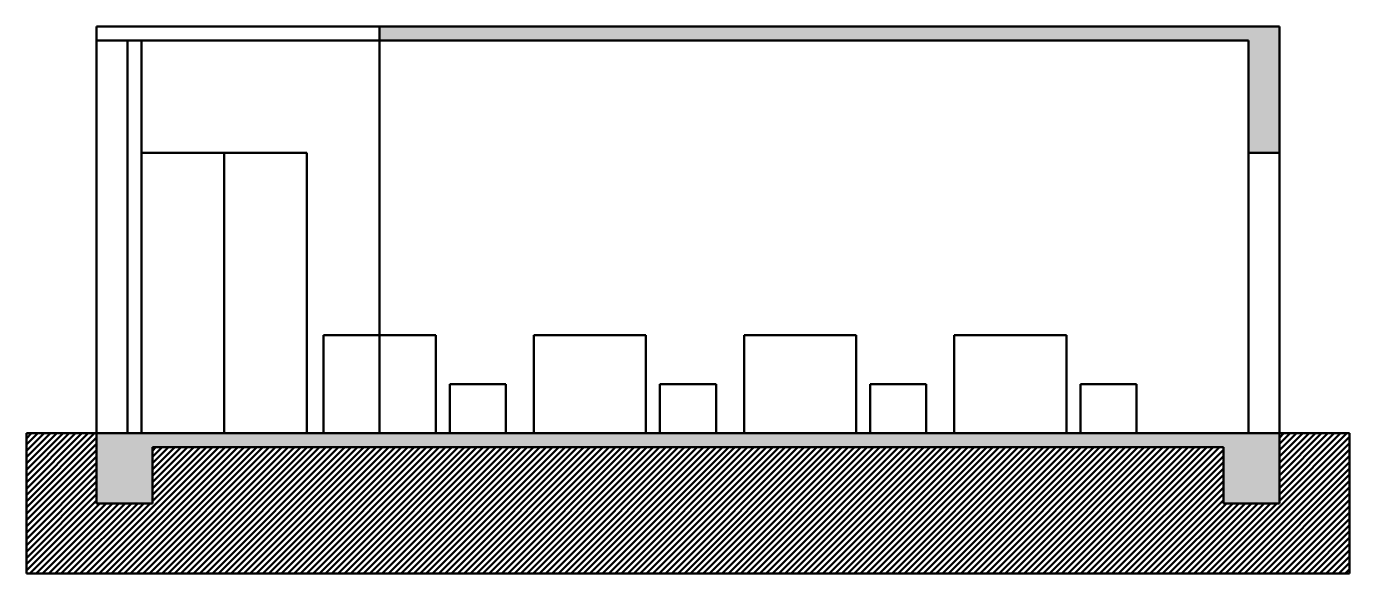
# Model space of a CAD drawing. Header units: millimetres. Extents: x 711 to 3148, y 218 to 1949.
# Drawn here: x 2204 to 3148, y 253 to 643 of the extents above; entities that cross this region are included whole.
import ezdxf

# ---------------------------------------------------------------- set-up
doc = ezdxf.new("R2010")
doc.units = ezdxf.units.MM
doc.layers.get('0').update_dxf_attribs({"lineweight": 50})

msp = doc.modelspace()

# ---------------------------------------------------------------- hatches: boundary and pattern name
at = {"true_color": 0x000000}
h = msp.add_hatch(dxfattribs=at)
h.set_pattern_fill('AR-CONC', color=18, scale=0.05)
h.paths.add_polyline_path([(3076.073, 643.286), (2456.073, 643.286), (2456.073, 633.286), (3076.073, 633.286)])
h.paths.add_polyline_path([(3098.073, 353.286), (3076.073, 353.286), (2276.073, 353.286), (2254.073, 353.286), (2254.073, 303.286), (2294.073, 303.286), (2294.073, 343.286), (3058.073, 343.286), (3058.073, 303.286), (3098.073, 303.286)])
h = msp.add_hatch(dxfattribs=at)
h.set_pattern_fill('AR-CONC', color=18, scale=0.05)
h.paths.add_polyline_path([(3098.073, 643.286), (3076.073, 643.286), (2456.073, 643.286), (2456.073, 633.286), (3076.073, 633.286), (3098.073, 633.286)])
h = msp.add_hatch(dxfattribs=at)
h.set_pattern_fill('AR-CONC', color=18, scale=0.05)
h.paths.add_polyline_path([(3098.073, 643.286), (3076.073, 643.286), (2456.073, 643.286), (2456.073, 633.286), (3076.073, 633.286), (3076.073, 553.286), (3098.073, 553.286)])
h = msp.add_hatch(dxfattribs=at)
h.set_pattern_fill('ANSI31', color=18)
h.paths.add_polyline_path([(3148.073, 353.286), (3098.073, 353.286), (3098.073, 303.286), (3058.073, 303.286), (3058.073, 343.286), (2294.073, 343.286), (2294.073, 303.286), (2254.073, 303.286), (2254.073, 353.286), (2204.073, 353.286), (2204.073, 253.286), (3148.073, 253.286)])

# ---------------------------------------------------------------- linework, layer by layer
for p, q in [((2276.073, 643.286), (2254.073, 643.286)), ((2254.073, 643.286), (2254.073, 353.286)), ((3076.073, 643.286), (2276.073, 643.286)), ((2456.073, 353.286), (2456.073, 643.286)), ((3098.073, 643.286), (3076.073, 643.286)), ((3098.073, 643.286), (3098.073, 353.286)), ((2276.073, 633.286), (2254.073, 633.286)), ((3076.073, 633.286), (2276.073, 633.286)), ((2276.073, 633.286), (2276.073, 353.286)), ((2286.073, 633.286), (2286.073, 353.286)), ((3076.073, 633.286), (3076.073, 633.286)), ((3076.073, 633.286), (3076.073, 353.286)), ((2345.073, 553.286), (2286.073, 553.286)), ((2345.073, 353.286), (2345.073, 553.286)), ((2345.073, 553.286), (2404.073, 553.286)), ((2404.073, 553.286), (2404.073, 353.286)), ((3076.073, 553.286), (3098.073, 553.286)), ((2416.073, 353.286), (2416.073, 423.286)), ((2416.073, 423.286), (2496.073, 423.286)), ((2496.073, 423.286), (2496.073, 410.749)), ((2566.073, 423.286), (2566.073, 353.286)), ((2566.073, 423.286), (2646.073, 423.286)), ((2646.073, 423.286), (2646.073, 353.286)), ((2716.073, 423.286), (2716.073, 353.286)), ((2716.073, 423.286), (2796.073, 423.286)), ((2796.073, 423.286), (2796.073, 353.286)), ((2866.073, 423.286), (2866.073, 353.286)), ((2866.073, 423.286), (2946.073, 423.286)), ((2946.073, 423.286), (2946.073, 353.286)), ((2496.073, 410.749), (2496.073, 353.286)), ((2506.073, 353.286), (2506.073, 388.286)), ((2506.073, 388.286), (2546.073, 388.286)), ((2546.073, 388.286), (2546.073, 353.286)), ((2656.073, 388.286), (2696.073, 388.286)), ((2656.073, 388.286), (2656.073, 353.286)), ((2696.073, 388.286), (2696.073, 353.286)), ((2806.073, 388.286), (2846.073, 388.286)), ((2806.073, 388.286), (2806.073, 353.286)), ((2846.073, 388.286), (2846.073, 353.286)), ((2956.073, 388.286), (2996.073, 388.286)), ((2956.073, 388.286), (2956.073, 353.286)), ((2996.073, 388.286), (2996.073, 353.286)), ((2254.073, 353.286), (2204.073, 353.286)), ((2204.073, 353.286), (2204.073, 253.286)), ((2276.073, 353.286), (2254.073, 353.286)), ((2254.073, 353.286), (2254.073, 303.286)), ((3076.073, 353.286), (2276.073, 353.286)), ((2286.073, 353.286), (2445.073, 353.286)), ((2345.073, 353.286), (2345.073, 353.286)), ((2436.073, 353.286), (2416.073, 353.286)), ((2445.073, 353.286), (2445.073, 353.286)), ((3098.073, 353.286), (3076.073, 353.286)), ((3098.073, 353.286), (3098.073, 303.286)), ((3098.073, 353.286), (3148.073, 353.286)), ((3148.073, 353.286), (3148.073, 253.286)), ((2294.073, 303.286), (2294.073, 343.286)), ((3058.073, 343.286), (2294.073, 343.286)), ((3058.073, 303.286), (3058.073, 343.286)), ((2254.073, 303.286), (2294.073, 303.286)), ((3098.073, 303.286), (3058.073, 303.286)), ((3148.073, 253.286), (2204.073, 253.286))]:
    msp.add_line(p, q)

doc.saveas('drawing.dxf')
